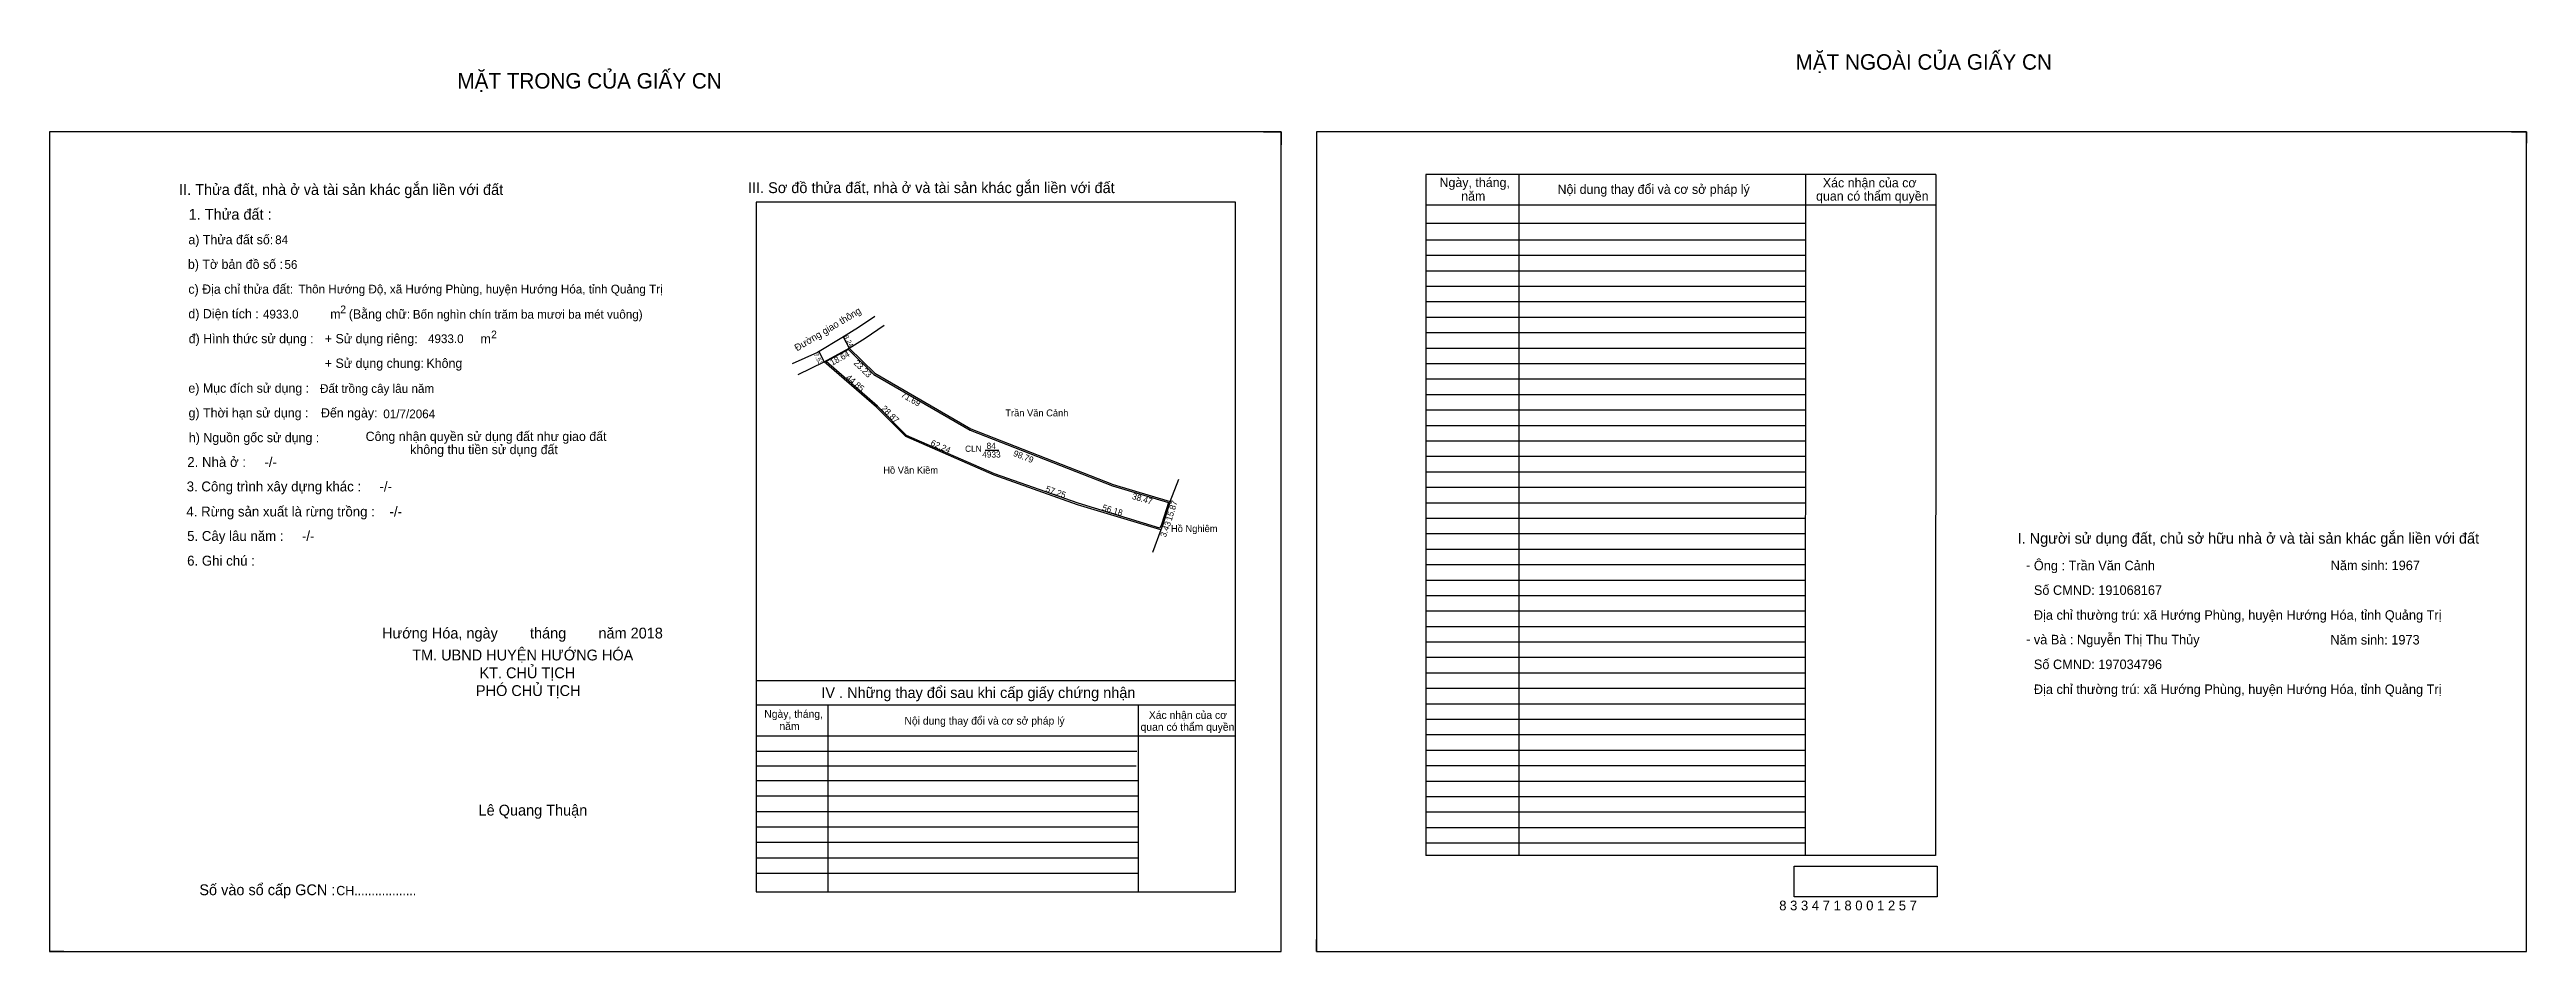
# Model space of a CAD drawing. Extents: x 533441 to 535043, y 1848320 to 1848903.
import ezdxf

# ---------------------------------------------------------------- set-up
doc = ezdxf.new("R2010")
doc.units = 0
for name, color, linetype in [('Default', 7, 'Continuous'), ('Level 10', 7, 'Continuous'), ('Level 4', 7, 'Continuous'), ('Level 6', 7, 'Continuous'), ('Level 7', 7, 'Continuous'), ('Level 8', 7, 'Continuous')]:
    doc.layers.add(name, color=color, linetype=linetype)

msp = doc.modelspace()

# ---------------------------------------------------------------- linework, layer by layer
at = {"layer": 'Level 10'}
for p, q in [((534226.2, 1848850.1), (534237.6, 1848850.1)), ((534237.6, 1848850.1), (534237.6, 1848841.7)), ((535033, 1848850.1), (535042.6, 1848850.1)), ((535042.6, 1848850.1), (535042.6, 1848842.7)), ((533441.4, 1848327.9), (533441.4, 1848320.1)), ((533450.6, 1848320.1), (533441.4, 1848320.1)), ((534260.4, 1848320.1), (534260.4, 1848327.9)), ((534260.4, 1848320.1), (534267.4, 1848320.1))]:
    msp.add_line(p, q, dxfattribs=at)
for points in [[(533441.4, 1848320.1), (534237.6, 1848320.1), (534237.6, 1848850.1), (533441.4, 1848850.1)], [(534260.4, 1848320.1), (535042.6, 1848320.1), (535042.6, 1848850.1), (534260.4, 1848850.1)]]:
    msp.add_lwpolyline(points, close=True, dxfattribs=at)
at = {"layer": 'Level 6'}
for p, q in [((533954.5, 1848717.5), (533958.4, 1848710.3)), ((533938.8, 1848708.1), (533942.1, 1848701.3)), ((533957.9, 1848709.4), (533943.4, 1848701.5)), ((534046.3, 1848644.2), (534055.1, 1848644.2)), ((534165.9, 1848611), (534171.5, 1848625.5)), ((534159.8, 1848592.8), (534154.4, 1848578.1))]:
    msp.add_line(p, q, dxfattribs=at)
for points in [[(533975, 1848730.7), (533964.4, 1848723.5), (533953.7, 1848717), (533937.8, 1848707.5), (533921.6, 1848700.1)], [(533925.3, 1848693.2), (533942.1, 1848701.3), (533958.4, 1848710.3), (533968.7, 1848716.7), (533981, 1848725.2)], [(533958.4, 1848710.3), (533975, 1848694), (534037, 1848658), (534129, 1848622), (534165.9, 1848611), (534161.2, 1848595.9), (534159.8, 1848592.8), (534106, 1848609), (534052, 1848628), (533995, 1848653), (533976, 1848672), (533942.1, 1848701.3)], [(533957.9, 1848709.4), (533974.4, 1848693.2), (534036.6, 1848657.1), (534128.7, 1848621.1), (534164.7, 1848610.4), (534160.3, 1848596.2), (534159.3, 1848593.9), (534106.3, 1848609.9), (534052.4, 1848628.9), (533995.5, 1848653.8), (533976.6, 1848672.7), (533943.4, 1848701.5)]]:
    msp.add_lwpolyline(points, dxfattribs=at)
msp.add_lwpolyline([(534569.3, 1848375.2), (534661.7, 1848375.2), (534661.7, 1848355.4), (534569.3, 1848355.4)], close=True, dxfattribs=at)
at = {"layer": 'Level 7'}
for p, q in [((534576.4, 1848780.1), (534331.2, 1848780.1)), ((534576.4, 1848770.1), (534331.2, 1848770.1)), ((534576.4, 1848760.1), (534331.2, 1848760.1)), ((534576.4, 1848750.1), (534331.2, 1848750.1)), ((534576.4, 1848740.1), (534331.2, 1848740.1)), ((534576.4, 1848730.1), (534331.2, 1848730.1)), ((534576.4, 1848720.1), (534331.2, 1848720.1)), ((534576.4, 1848710.1), (534331.2, 1848710.1)), ((534576.4, 1848700.1), (534331.2, 1848700.1)), ((534576.4, 1848690.1), (534331.2, 1848690.1)), ((534576.4, 1848680.1), (534331.2, 1848680.1)), ((534576.4, 1848670.1), (534331.2, 1848670.1)), ((534576.4, 1848660.1), (534331.2, 1848660.1)), ((534576.4, 1848650.1), (534331.2, 1848650.1)), ((534576.4, 1848640.1), (534331.2, 1848640.1)), ((534576.4, 1848630.1), (534331.2, 1848630.1)), ((534576.4, 1848620.1), (534331.2, 1848620.1)), ((534576.4, 1848610.1), (534331.2, 1848610.1)), ((534576.4, 1848600.1), (534331.2, 1848600.1)), ((534576.4, 1848590.1), (534331.2, 1848590.1)), ((534576.4, 1848580.1), (534331.2, 1848580.1)), ((534576.4, 1848570.1), (534331.2, 1848570.1)), ((534576.4, 1848560.1), (534331.2, 1848560.1)), ((534576.4, 1848550.1), (534331.2, 1848550.1)), ((534576.4, 1848540.1), (534331.2, 1848540.1)), ((534576.4, 1848530.1), (534331.2, 1848530.1)), ((534576.4, 1848520.1), (534331.2, 1848520.1)), ((534576.4, 1848510.1), (534331.2, 1848510.1)), ((534576.4, 1848500.1), (534331.2, 1848500.1)), ((534576.4, 1848490.1), (534331.2, 1848490.1)), ((534576.4, 1848480.1), (534331.2, 1848480.1)), ((534576.4, 1848470.1), (534331.2, 1848470.1)), ((534576.4, 1848460.1), (534331.2, 1848460.1)), ((534144.4, 1848449.4), (533898.2, 1848449.4)), ((534576.4, 1848450.1), (534331.2, 1848450.1)), ((534143.9, 1848439.9), (533898.2, 1848439.9)), ((534145.2, 1848430.5), (533898.2, 1848430.5)), ((534576.4, 1848440.1), (534331.2, 1848440.1)), ((534576.4, 1848430.1), (534331.2, 1848430.1)), ((534145.2, 1848420.5), (533898.2, 1848420.5)), ((534145.2, 1848410.5), (533898.2, 1848410.5)), ((534576.4, 1848420.1), (534331.2, 1848420.1)), ((534576.4, 1848410.1), (534331.2, 1848410.1)), ((534145.2, 1848400.5), (533898.2, 1848400.5)), ((534576.4, 1848400.1), (534331.2, 1848400.1)), ((534145.2, 1848390.5), (533898.2, 1848390.5)), ((534145.2, 1848380.5), (533899, 1848380.5)), ((534576.4, 1848390.1), (534331.2, 1848390.1)), ((534145.2, 1848370.5), (533899, 1848370.5))]:
    msp.add_line(p, q, dxfattribs=at)
at = {"layer": 'Level 8'}
for p, q in [((534660.8, 1848822.6), (534331.2, 1848822.6)), ((534331.2, 1848822.6), (534331.2, 1848382.1)), ((534391.2, 1848822.6), (534391.2, 1848382.1)), ((534576.6, 1848822.4), (534576.4, 1848382.1)), ((534660.8, 1848822.6), (534660.6, 1848382.1)), ((534208.2, 1848804.7), (533898.2, 1848804.7)), ((533898.2, 1848804.7), (533898.2, 1848358.7)), ((534208.2, 1848358.7), (534208.2, 1848804.7)), ((534660.8, 1848802.6), (534331.2, 1848802.6)), ((534576.4, 1848790.8), (534331.2, 1848790.8)), ((534208.2, 1848495.1), (533898.2, 1848495.1)), ((534208.2, 1848479.4), (533898.2, 1848479.4)), ((533944.5, 1848479.4), (533944.5, 1848358.7)), ((534145.2, 1848479.4), (534145.2, 1848358.7)), ((534208.2, 1848459.4), (533898.2, 1848459.4)), ((534660.6, 1848382.1), (534331.2, 1848382.1)), ((533898.2, 1848358.7), (534208.2, 1848358.7))]:
    msp.add_line(p, q, dxfattribs=at)

# ---------------------------------------------------------------- texts
at = {"layer": 'Default'}
for s, p in [('e) Mục đích sử dụng :', (533531.2, 1848681.4)), ('g) Thời hạn sử dụng :', (533531.3, 1848665.4)), ('Đến ngày:', (533616.9, 1848665.4)), ('h) Nguồn gốc sử dụng :', (533531.5, 1848649.4)), ('Công nhận quyền sử dụng đất như giao đất', (533645.8, 1848650.2)), ('không thu tiền sử dụng đất', (533674.6, 1848641.7))]:
    msp.add_text(s, height=6, dxfattribs=at).set_placement(p)
at = {"layer": 'Level 4'}
msp.add_text('8 3 3 4 7 1 8 0 0 1 2 5 7', height=6.3, dxfattribs=at).set_placement((534559.6, 1848346.7))
at = {"layer": 'Level 6'}
for s, height, p in [('84', 5.63, (533587.3, 1848777.5)), ('56', 5.63, (533593.3, 1848761.5)), ('Thôn Hướng Độ, xã Hướng Phùng, huyện Hướng Hóa, tỉnh Quảng Trị', 5.64, (533602.4, 1848745.6)), ('4933.0', 5.63, (533579.4, 1848729.4)), ('Bốn nghìn chín trăm ba mươi ba mét vuông)', 5.632, (533676.3, 1848729.3)), ('4933.0', 5.63, (533686.1, 1848713.5)), ('Đất trồng cây lâu năm', 5.64, (533616.3, 1848681.3)), ('01/7/2064', 5.64, (533657.2, 1848664.9)), ('Trần Văn Cảnh', 4.5, (534059.3, 1848666.1)), ('Hồ Văn Kiềm', 4.5, (533980.4, 1848629.1)), ('CLN', 4, (534033.3, 1848643.2)), ('4933', 4, (534044.4, 1848639.5)), ('84', 4, (534047.2, 1848645.1)), ('Hồ Nghiêm', 4.5, (534166.4, 1848591.3)), ('Ông : Trần Văn Cảnh', 6.16, (534724.2, 1848566.6)), ('Năm sinh: 1967', 6.16, (534916.1, 1848566.7)), ('Số CMND: 191068167', 6.16, (534724.2, 1848550.7)), ('Địa chỉ thường trú: xã Hướng Phùng, huyện Hướng Hóa, tỉnh Quảng Trị', 6.16, (534724.2, 1848534.6)), ('và Bà : Nguyễn Thị Thu Thủy', 6.16, (534724.2, 1848518.7)), ('Năm sinh: 1973', 6.16, (534915.9, 1848518.6)), ('Số CMND: 197034796', 6.16, (534724.2, 1848502.7)), ('Địa chỉ thường trú: xã Hướng Phùng, huyện Hướng Hóa, tỉnh Quảng Trị', 6.16, (534724.2, 1848486.6))]:
    msp.add_text(s, height=height, dxfattribs=at).set_placement(p)
for s, height, rotation, p in [('Đường giao thông', 4.5, 30.8946, (533924.7, 1848708.1)), ('8.24', 3, 298.6449, (533954.8, 1848717.7)), ('7.53', 3, 296.0701, (533935.4, 1848706.3)), ('18.64', 4, 28.6449, (533947.4, 1848698.8)), ('23.23', 4, 315.5756, (533961, 1848700.2)), ('44.85', 4, 319.141, (533955.9, 1848690.6)), ('71.69', 4, 329.8586, (533991.5, 1848679)), ('28.87', 4, 315, (533978.8, 1848670.8)), ('62.24', 4, 336.3179, (534010.6, 1848647.5)), ('98.79', 4, 338.6294, (534064.1, 1848640.7)), ('57.25', 4, 340.6155, (534085, 1848617.6)), ('56.18', 4, 343.1972, (534121.6, 1848605.5)), ('38.47', 4, 343.4491, (534140.9, 1848612.8)), ('15.87', 4, 73.0034, (534166.8, 1848598.2)), ('3.43', 4, 69.6966, (534163, 1848587.6))]:
    msp.add_text(s, height=height, rotation=rotation, dxfattribs=at).set_placement(p)
at = {"layer": 'Level 7'}
for s, height, p in [('MẶT TRONG CỦA GIẤY CN', 10, (533705.1, 1848878.1)), ('MẶT NGOÀI CỦA GIẤY CN', 10, (534570.2, 1848890.3)), ('II. Thửa đất, nhà ở và tài sản khác gắn liền với đất', 7, (533525.2, 1848809.3)), ('III. Sơ đồ thửa đất, nhà ở và tài sản khác gắn liền với đất', 7, (533893, 1848810.5)), ('Ngày, tháng,', 6, (534340, 1848814.4)), ('năm', 6, (534354, 1848805.6)), ('Nội dung thay đổi và cơ sở pháp lý', 6, (534416.3, 1848810)), (' quan có thẩm quyền', 6, (534581.2, 1848805.6)), ('Xác nhận của cơ', 6, (534587.8, 1848814.2)), ('1. Thửa đất :', 7, (533531.4, 1848793.3)), ('a) Thửa đất số:', 6, (533531.2, 1848777.4)), ('b) Tờ bản đồ số :', 6, (533530.9, 1848761.5)), ('c) Địa chỉ thửa đất:', 6, (533531.2, 1848745.4)), ('d) Diện tích :', 6, (533531.2, 1848729.5)), ('m', 6, (533622.9, 1848729.3)), ('2', 5, (533629.4, 1848732.8)), ('(Bằng chữ:', 6, (533634.9, 1848729.3)), ('đ) Hình thức sử dụng :', 6, (533531.4, 1848713.4)), ('+ Sử dụng riêng:', 6, (533619.4, 1848713.4)), ('m', 6, (533720, 1848713.3)), ('2', 5, (533726.9, 1848716.6)), ('+ Sử dụng chung:', 6, (533619.4, 1848697.5)), ('Không', 6, (533685.1, 1848697.5)), ('2. Nhà ở :     -/-', 6.4, (533530.5, 1848633.4)), ('3. Công trình xây dựng khác :     -/-', 6.4, (533530.1, 1848617.6)), ('4. Rừng sản xuất là rừng trồng :    -/-', 6.4, (533529.9, 1848601.4)), ('5. Cây lâu năm :     -/-', 6.4, (533530.4, 1848585.6)), ('I. Người sử dụng đất, chủ sở hữu nhà ở và tài sản khác gắn liền với đất', 7, (534713.7, 1848583.8)), ('6. Ghi chú :', 6.4, (533530.4, 1848569.6)), ('-', 6.4, (534719.1, 1848566.8)), ('Hướng Hóa, ngày        tháng        năm 2018', 7, (533656.4, 1848522.5)), ('-', 6.4, (534719.2, 1848518.9)), ('TM. UBND HUYỆN HƯỚNG HÓA', 7, (533675.9, 1848508.3)), ('KT. CHỦ TỊCH', 7, (533719.4, 1848496.8)), ('PHÓ CHỦ TỊCH', 7, (533717.1, 1848485.3)), ('IV . Những thay đổi sau khi cấp giấy chứng nhận', 7, (533940.4, 1848484)), ('Ngày, tháng,', 5, (533903.5, 1848471.2)), ('Xác nhận của cơ', 5, (534152.1, 1848470.5)), ('năm', 5, (533913.3, 1848463.3)), ('Nội dung thay đổi và cơ sở pháp lý', 5, (533994.1, 1848466.8)), (' quan có thẩm quyền', 5, (534144.9, 1848462.8)), ('Lê Quang Thuận', 7, (533718.8, 1848408)), ('Số vào sổ cấp GCN :', 7, (533538.3, 1848356.5)), ('CH..................', 6, (533626.8, 1848356.5))]:
    msp.add_text(s, height=height, dxfattribs=at).set_placement(p)

doc.saveas('drawing.dxf')
